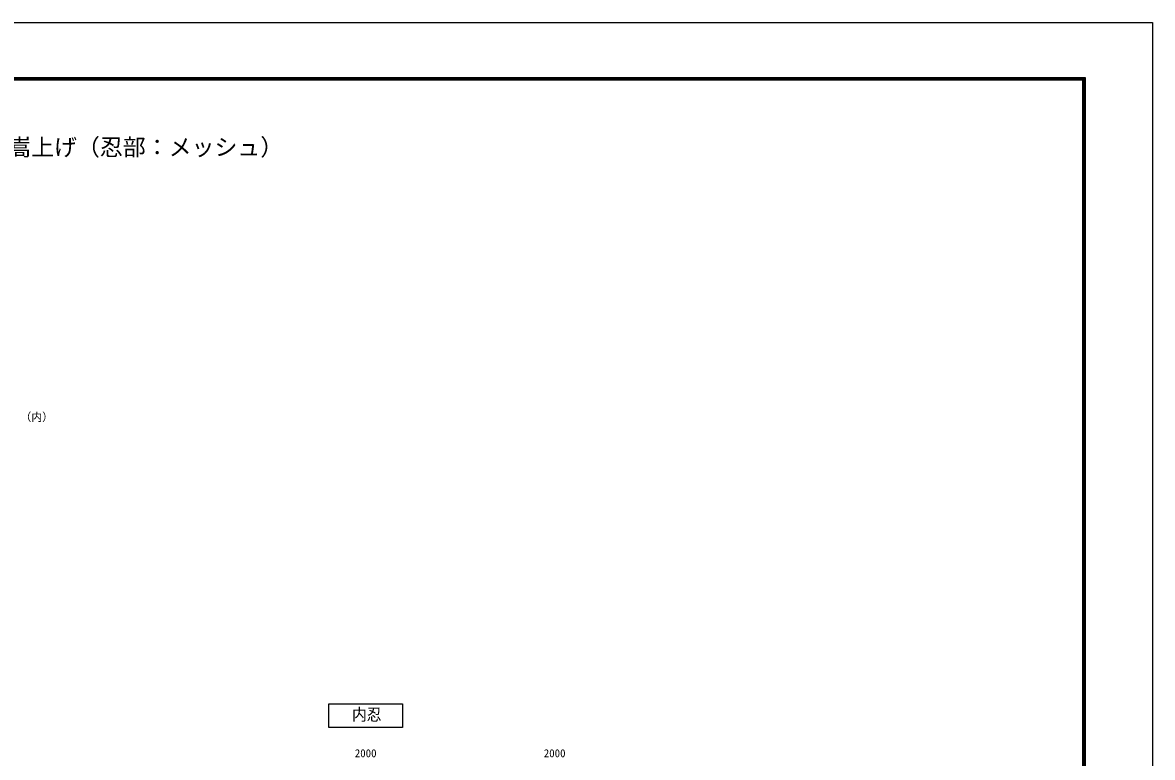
# Model space of a CAD drawing. Units: millimetres, scale not verified. Extents: x -6299 to 6301, y -4455 to 4455.
# Drawn here: x -488 to 6301, y 39 to 4455 of the extents above; entities that cross this region are included whole.
import ezdxf
from ezdxf.enums import TextEntityAlignment as Align

# ---------------------------------------------------------------- set-up
doc = ezdxf.new("R2010")
doc.units = ezdxf.units.MM
doc.header["$LTSCALE"] = 20
for name, color, linetype, lineweight in [('0-3_net', 3, 'Continuous', 25), ('0-6_D-STR-TXT', 7, 'Continuous', 13), ('0-7_10', 4, 'Continuous', 25), ('0-8_D-TTL-TXT', 7, 'Continuous', 25), ('0-9_D-STR-DIM', 7, 'Continuous', 13), ('1-0_D-TTL', 7, 'Continuous', 25)]:
    doc.layers.add(name, color=color, linetype=linetype, lineweight=lineweight)
doc.styles.add('ＭＳ ゴシック', font='')
doc.styles.get('ＭＳ ゴシック').set_extended_font_data('MS Gothic')

msp = doc.modelspace()

# ---------------------------------------------------------------- linework, layer by layer
at = {"layer": '0-3_net'}
msp.add_lwpolyline([(1351.61, 360.86), (1795.13, 360.86), (1795.13, 218.55), (1351.61, 218.55)], close=True, dxfattribs=at)
at = {"layer": '1-0_D-TTL', "color": 2}
msp.add_lwpolyline([(-6298.99, 4455), (6301.01, 4455), (6301.01, -4455), (-6298.99, -4455)], close=True, dxfattribs=at)
at = {"layer": '1-0_D-TTL'}
for points in [[(-5893.99, 4125), (5896.01, 4125), (5896.01, -4125), (-5893.99, -4125)], [(-5890.24, 4121.25), (5892.26, 4121.25), (5892.26, -4121.25), (-5890.24, -4121.25)], [(-5886.49, 4117.5), (5888.51, 4117.5), (5888.51, -4117.5), (-5886.49, -4117.5)], [(-5882.74, 4113.75), (5884.76, 4113.75), (5884.76, -4113.75), (-5882.74, -4113.75)], [(-5878.99, 4110), (5881.01, 4110), (5881.01, -4110), (-5878.99, -4110)]]:
    msp.add_lwpolyline(points, close=True, dxfattribs=at)

# ---------------------------------------------------------------- texts
at = {"layer": '0-6_D-STR-TXT', "style": 'ＭＳ ゴシック'}
msp.add_text('（内）', height=48.09, dxfattribs=at).set_placement((-501.24, 2045.83), align=Align.BOTTOM_LEFT)
at = {"layer": '0-7_10', "color": 7, "style": 'ＭＳ ゴシック', "width": 0.9}
msp.add_text('内忍', height=72.14, dxfattribs=at).set_placement((1491.3, 238.98), align=Align.BOTTOM_LEFT)
at = {"layer": '0-8_D-TTL-TXT', "style": 'ＭＳ ゴシック'}
msp.add_text('NER型\u3000嵩上げ（忍部：メッシュ）', height=101, dxfattribs=at).set_placement((-1056.46, 3625.64), align=Align.BOTTOM_LEFT)
at = {"layer": '0-9_D-STR-DIM', "style": 'ＭＳ ゴシック'}
for p in [(1508.12, 25.3), (2643.73, 25.3)]:
    msp.add_text('2000', height=48.09, dxfattribs=at).set_placement(p, align=Align.BOTTOM_LEFT)

doc.saveas('drawing.dxf')
